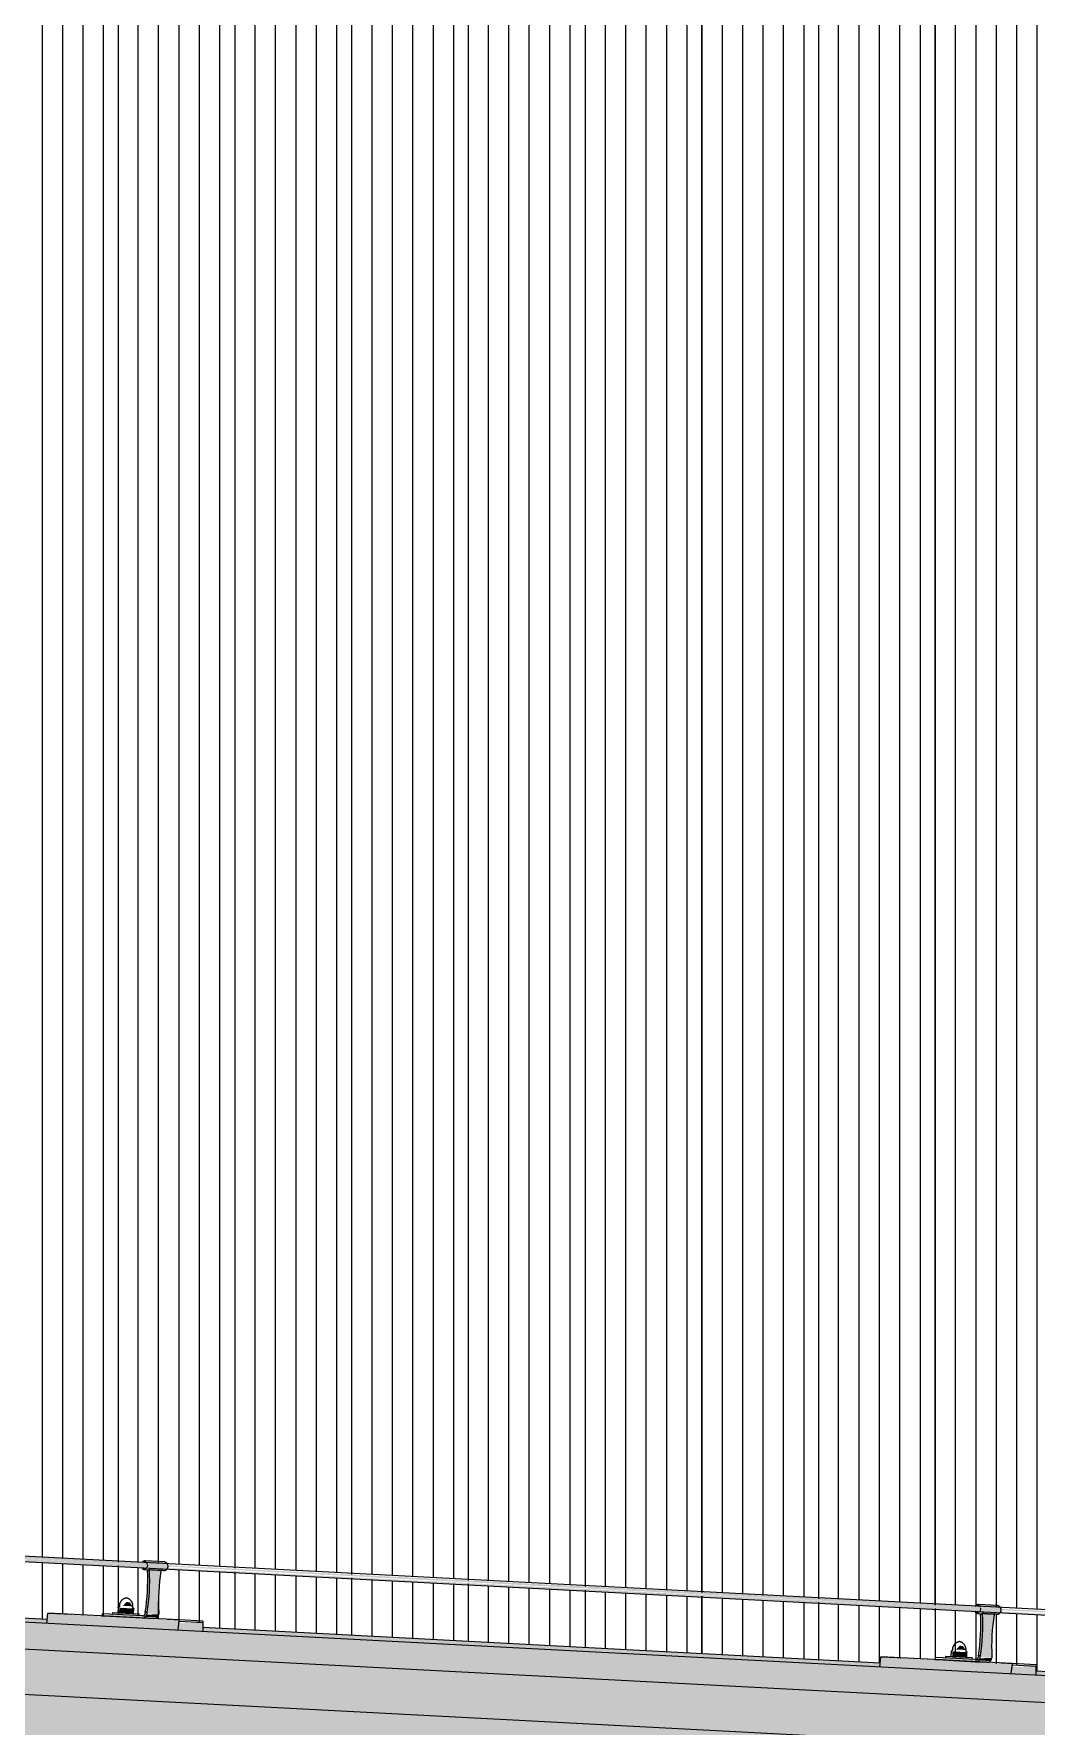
# Model space of a CAD drawing. Header units: metres. Extents: x -4613 to -4328, y -1 to 30.
# Drawn here: x -4527.267 to -4525.776, y 10.802 to 13.32 of the extents above; entities that cross this region are included whole.
import ezdxf

# ---------------------------------------------------------------- set-up
doc = ezdxf.new("R2010")
doc.units = ezdxf.units.M
for name, color, linetype, lineweight in [('A-ROOF', 132, 'Continuous', 5), ('A-ROOF-OTLN', 132, 'Continuous', 5), ('A-WALL', 113, 'Continuous', 5), ('A-WALL-PATT', 111, 'Continuous', 5), ('Q-SPCQ', 91, 'Continuous', 5)]:
    doc.layers.add(name, color=color, linetype=linetype, lineweight=lineweight)

# ---------------------------------------------------------------- blocks, each defined once
blk = doc.blocks.new('Static Line_Sayfa_Metal Deck_Pan Mount - Up to 15 _ pitch - Max 2 Users-1848369-SOUTH WEST')
at = {"layer": 'Q-SPCQ'}
h = blk.add_hatch(color=256, dxfattribs=at)
h.paths.add_polyline_path([(-4517.1819, 10.5178), (-4517.1805, 10.5207), (-4517.1806, 10.5218), (-4518.3927, 10.5832), (-4518.3927, 10.5813), (-4517.1862, 10.518)])
h.paths.add_polyline_path([(-4518.4213, 10.5828), (-4518.4199, 10.5857), (-4518.42, 10.5867), (-4519.6321, 10.6481), (-4519.6321, 10.6462), (-4518.4256, 10.583)])
h.paths.add_polyline_path([(-4519.6607, 10.6477), (-4519.6592, 10.6506), (-4519.6594, 10.6517), (-4520.8715, 10.713), (-4520.8715, 10.7112), (-4519.665, 10.648)])
h.paths.add_polyline_path([(-4520.9, 10.7127), (-4520.8986, 10.7156), (-4520.8987, 10.7166), (-4522.1108, 10.7778), (-4522.1109, 10.7761), (-4520.9044, 10.7129)])
h.paths.add_polyline_path([(-4522.1394, 10.7776), (-4522.138, 10.7805), (-4522.1401, 10.7817), (-4523.3502, 10.8431), (-4523.3503, 10.8411), (-4522.1401, 10.7777)])
h.paths.add_polyline_path([(-4523.3788, 10.8426), (-4523.3774, 10.8455), (-4523.3775, 10.8465), (-4524.5896, 10.908), (-4524.5897, 10.906), (-4523.3832, 10.8428)])
h.paths.add_polyline_path([(-4524.6182, 10.9075), (-4524.6168, 10.9109), (-4524.6169, 10.9115), (-4525.829, 10.973), (-4525.829, 10.971), (-4524.6226, 10.9078)])
h.paths.add_polyline_path([(-4525.8576, 10.9725), (-4525.8562, 10.9758), (-4525.8563, 10.9764), (-4527.0684, 11.0379), (-4527.0684, 11.0359), (-4525.8619, 10.9727)])
h.paths.add_polyline_path([(-4527.097, 11.0374), (-4527.0955, 11.0406), (-4527.0957, 11.0414), (-4528.3078, 11.1029), (-4528.3078, 11.1009), (-4527.1013, 11.0377)])
h.paths.add_polyline_path([(-4528.3364, 11.1024), (-4528.3349, 11.1055), (-4528.3351, 11.1063), (-4529.5471, 11.1679), (-4529.5472, 11.1659), (-4528.3407, 11.1026)])
h.paths.add_polyline_path([(-4529.5758, 11.1673), (-4529.5743, 11.1703), (-4529.5744, 11.1713), (-4530.7865, 11.2328), (-4530.7866, 11.2308), (-4529.5801, 11.1676)])
h = blk.add_hatch(color=256, dxfattribs=at)
h.paths.add_polyline_path([(-4517.1804, 10.5217), (-4517.1815, 10.5258), (-4518.3925, 10.5873), (-4518.3924, 10.5853), (-4517.1806, 10.5218)])
h.paths.add_polyline_path([(-4518.4198, 10.5867), (-4518.4209, 10.5908), (-4519.6318, 10.6522), (-4519.6318, 10.6502), (-4518.42, 10.5867)])
h.paths.add_polyline_path([(-4519.6592, 10.6517), (-4519.6602, 10.6557), (-4520.8712, 10.7172), (-4520.8712, 10.7152), (-4519.6594, 10.6517)])
h.paths.add_polyline_path([(-4520.8986, 10.7166), (-4520.8996, 10.7207), (-4522.1106, 10.7821), (-4522.1106, 10.7801), (-4520.8987, 10.7166)])
h.paths.add_polyline_path([(-4522.138, 10.7816), (-4522.1401, 10.7857), (-4523.35, 10.8471), (-4523.3499, 10.8451), (-4522.1381, 10.7816)])
h.paths.add_polyline_path([(-4523.3773, 10.8465), (-4523.3784, 10.8506), (-4524.5894, 10.912), (-4524.5893, 10.91), (-4523.3775, 10.8465)])
h.paths.add_polyline_path([(-4524.6167, 10.9115), (-4524.6178, 10.9155), (-4525.8288, 10.977), (-4525.8287, 10.975), (-4524.6169, 10.9115)])
h.paths.add_polyline_path([(-4525.8561, 10.9764), (-4525.8572, 10.9805), (-4527.0682, 11.0417), (-4527.0681, 11.0399), (-4525.8563, 10.9764)])
h.paths.add_polyline_path([(-4527.0955, 11.0414), (-4527.0966, 11.0454), (-4528.3076, 11.1067), (-4528.3075, 11.1049), (-4527.0957, 11.0414)])
h.paths.add_polyline_path([(-4528.3349, 11.1063), (-4528.3359, 11.1104), (-4529.5469, 11.1718), (-4529.5469, 11.1698), (-4528.3351, 11.1063)])
h.paths.add_polyline_path([(-4529.5743, 11.1713), (-4529.5753, 11.1753), (-4530.7863, 11.2368), (-4530.7863, 11.2348), (-4529.5744, 11.1713)])
h = blk.add_hatch(color=256, dxfattribs=at)
h.paths.add_polyline_path([(-4527.0991, 11.0363), (-4527.1013, 11.0377), (-4527.1013, 11.0365)])
h.paths.add_polyline_path([(-4527.0966, 11.0454), (-4527.1021, 11.0469), (-4527.1007, 11.0456)])
for points in [[(-4527.0741, 11.0337), (-4527.0684, 11.0367), (-4527.0681, 11.0432), (-4527.0734, 11.0467), (-4527.1007, 11.0481), (-4527.0953, 11.0446), (-4527.0957, 11.0381), (-4527.0981, 11.035), (-4527.0764, 11.0339)], [(-4527.0981, 10.9719), (-4527.0948, 11.0075), (-4527.0952, 11.0338), (-4527.0978, 11.033), (-4527.0982, 10.9983), (-4527.0991, 10.972)], [(-4527.0811, 10.969), (-4527.0797, 11.0179), (-4527.0777, 11.0341), (-4527.0948, 11.0341), (-4527.0962, 10.9869), (-4527.098, 10.9699), (-4527.0882, 10.9694)], [(-4527.0777, 11.0341), (-4527.0797, 11.0352), (-4527.0797, 11.0342)], [(-4527.1187, 10.97), (-4527.1183, 10.9774), (-4527.1397, 10.9785), (-4527.1401, 10.9711), (-4527.121, 10.9701)], [(-4527.1202, 10.9807), (-4527.1238, 10.9863), (-4527.1288, 10.9872), (-4527.1314, 10.9845), (-4527.1326, 10.9832), (-4527.1339, 10.9814), (-4527.1267, 10.981)], [(-4525.8347, 10.9688), (-4525.829, 10.9717), (-4525.8287, 10.9782), (-4525.834, 10.9818), (-4525.8613, 10.9832), (-4525.8559, 10.9797), (-4525.8563, 10.9732), (-4525.8587, 10.97), (-4525.837, 10.9689)], [(-4527.0526, 10.9455), (-4527.051, 10.9597), (-4527.2461, 10.9699), (-4527.2476, 10.9557), (-4527.0691, 10.9464)], [(-4527.1054, 10.9633), (-4527.1057, 10.9663), (-4527.1536, 10.9688), (-4527.1537, 10.9658), (-4527.1063, 10.9633)], [(-4527.0833, 10.9642), (-4527.0811, 10.969), (-4527.0986, 10.9681), (-4527.1005, 10.9651), (-4527.0882, 10.9644)], [(-4527.051, 10.9597), (-4527.0509, 10.9603), (-4527.0733, 10.9608)], [(-4527.0154, 10.9435), (-4527.0154, 10.9558), (-4527.0514, 10.956), (-4527.051, 10.9454), (-4527.0154, 10.9435)], [(-4527.0156, 10.9566), (-4527.0152, 10.9586), (-4527.0505, 10.9584)], [(-4527.0154, 10.9558), (-4527.0174, 10.9566), (-4527.0154, 10.9558)], [(-4525.8588, 10.907), (-4525.8554, 10.9425), (-4525.8558, 10.9689), (-4525.8584, 10.9681), (-4525.8589, 10.9334), (-4525.8597, 10.907)], [(-4525.8417, 10.9041), (-4525.8403, 10.953), (-4525.8383, 10.9691), (-4525.8554, 10.9691), (-4525.8568, 10.922), (-4525.8586, 10.9049)], [(-4525.8383, 10.9691), (-4525.8403, 10.9703), (-4525.8403, 10.9693)], [(-4525.8132, 10.8805), (-4525.8116, 10.8947), (-4526.0067, 10.9049), (-4526.0082, 10.8908), (-4525.8297, 10.8814)], [(-4525.8661, 10.8983), (-4525.8663, 10.9013), (-4525.9142, 10.9039), (-4525.9143, 10.9009), (-4525.8669, 10.8984)], [(-4525.8793, 10.905), (-4525.8789, 10.9124), (-4525.9003, 10.9136), (-4525.9007, 10.9062), (-4525.8816, 10.9052)], [(-4525.8808, 10.9157), (-4525.8844, 10.9214), (-4525.8894, 10.9222), (-4525.892, 10.9196), (-4525.8932, 10.9182), (-4525.8945, 10.9164), (-4525.8873, 10.9161)], [(-4525.8439, 10.8992), (-4525.8417, 10.9041), (-4525.8592, 10.9032), (-4525.8611, 10.9001)], [(-4525.8116, 10.8947), (-4525.8115, 10.8954), (-4525.8339, 10.8959)], [(-4525.776, 10.8786), (-4525.7761, 10.8909), (-4525.812, 10.8911), (-4525.8116, 10.8805), (-4525.7761, 10.8786)], [(-4525.7762, 10.8916), (-4525.7758, 10.8936), (-4525.8112, 10.8935)], [(-4525.776, 10.8909), (-4525.778, 10.8916), (-4525.7761, 10.8909)]]:
    blk.add_hatch(color=256, dxfattribs=at).paths.add_polyline_path(points)
h = blk.add_hatch(color=256, dxfattribs=at)
h.paths.add_polyline_path([(-4525.8597, 10.9714), (-4525.8619, 10.9727), (-4525.8619, 10.9715)])
h.paths.add_polyline_path([(-4525.8572, 10.9805), (-4525.8627, 10.982), (-4525.8613, 10.9807)])
for p, q in [((-4530.806, 11.2318), (-4517.1723, 10.5173)), ((-4517.1719, 10.5253), (-4530.8055, 11.2398)), ((-4527.1013, 11.0352), (-4527.0741, 11.0337)), ((-4527.0734, 11.0467), (-4527.1007, 11.0481)), ((-4527.0978, 11.0352), (-4527.0978, 11.034)), ((-4527.0978, 11.034), (-4527.0949, 11.0338)), ((-4527.0949, 11.0338), (-4527.0948, 11.035)), ((-4527.0948, 11.035), (-4527.0936, 11.037)), ((-4527.0777, 11.0341), (-4527.0948, 11.035)), ((-4527.0764, 11.0361), (-4527.0777, 11.0341)), ((-4527.0777, 11.0341), (-4527.0777, 11.0329)), ((-4527.1415, 10.9786), (-4527.1419, 10.9712)), ((-4527.1398, 10.9799), (-4527.1411, 10.9793)), ((-4527.1393, 10.9817), (-4527.1394, 10.9806)), ((-4527.12, 10.9796), (-4527.1199, 10.9806)), ((-4527.1184, 10.9781), (-4527.1196, 10.9789)), ((-4527.1184, 10.97), (-4527.1181, 10.9774)), ((-4525.834, 10.9818), (-4525.8613, 10.9832)), ((-4527.2476, 10.9557), (-4527.2461, 10.9699)), ((-4527.0508, 10.9604), (-4527.2458, 10.9706)), ((-4527.2458, 10.9706), (-4527.2102, 10.9688)), ((-4527.1653, 10.9694), (-4527.1655, 10.9664)), ((-4527.1655, 10.9664), (-4527.1537, 10.9658)), ((-4527.1536, 10.9688), (-4527.1653, 10.9694)), ((-4527.1544, 10.9658), (-4527.1651, 10.9664)), ((-4527.1542, 10.9688), (-4527.165, 10.9694)), ((-4527.1537, 10.9658), (-4527.1054, 10.9633)), ((-4527.1053, 10.9663), (-4527.1536, 10.9688)), ((-4527.15, 10.9716), (-4527.1502, 10.9686)), ((-4527.15, 10.9716), (-4527.1108, 10.9696)), ((-4527.1496, 10.9716), (-4527.1409, 10.9711)), ((-4527.1419, 10.9712), (-4527.1187, 10.97)), ((-4527.1179, 10.9699), (-4527.1103, 10.9695)), ((-4527.1105, 10.9666), (-4527.1103, 10.9695)), ((-4527.1054, 10.9633), (-4527.0883, 10.9624)), ((-4527.0883, 10.9624), (-4527.1054, 10.9633)), ((-4527.1053, 10.9663), (-4527.0997, 10.966)), ((-4527.1011, 10.9721), (-4527.1012, 10.9701)), ((-4527.0981, 10.9719), (-4527.1011, 10.9721)), ((-4527.0982, 10.9699), (-4527.0981, 10.9719)), ((-4527.081, 10.971), (-4527.0811, 10.969)), ((-4527.051, 10.9597), (-4527.0526, 10.9455)), ((-4527.0521, 10.9455), (-4527.0508, 10.9577)), ((-4527.0152, 10.9586), (-4527.0508, 10.9604)), ((-4527.0505, 10.9584), (-4527.0156, 10.9566)), ((-4527.0154, 10.9558), (-4527.0154, 10.9435)), ((-4527.015, 10.9435), (-4527.015, 10.9578)), ((-4525.8619, 10.9702), (-4525.8347, 10.9688)), ((-4525.8584, 10.9702), (-4525.8584, 10.969)), ((-4525.8584, 10.969), (-4525.8555, 10.9689)), ((-4525.8555, 10.9689), (-4525.8554, 10.97)), ((-4525.8554, 10.97), (-4525.8542, 10.972)), ((-4525.8383, 10.9691), (-4525.8554, 10.97)), ((-4525.837, 10.9711), (-4525.8383, 10.9691)), ((-4525.8383, 10.9691), (-4525.8383, 10.968)), ((-4526.0082, 10.8908), (-4526.0067, 10.9049)), ((-4525.8114, 10.8955), (-4526.0064, 10.9057)), ((-4526.0064, 10.9057), (-4525.9708, 10.9038)), ((-4525.9259, 10.9045), (-4525.9261, 10.9015)), ((-4525.9261, 10.9015), (-4525.9143, 10.9009)), ((-4525.9142, 10.9039), (-4525.9259, 10.9045)), ((-4525.915, 10.9009), (-4525.9257, 10.9015)), ((-4525.9148, 10.9039), (-4525.9256, 10.9045)), ((-4525.9143, 10.9009), (-4525.8661, 10.8983)), ((-4525.8659, 10.9013), (-4525.9142, 10.9039)), ((-4525.9106, 10.9067), (-4525.9108, 10.9037)), ((-4525.9106, 10.9067), (-4525.8714, 10.9046)), ((-4525.9102, 10.9067), (-4525.9015, 10.9062)), ((-4525.9021, 10.9137), (-4525.9025, 10.9063)), ((-4525.9025, 10.9063), (-4525.8793, 10.905)), ((-4525.9004, 10.915), (-4525.9017, 10.9144)), ((-4525.8999, 10.9167), (-4525.9, 10.9157)), ((-4525.8806, 10.9147), (-4525.8806, 10.9157)), ((-4525.879, 10.9132), (-4525.8802, 10.9139)), ((-4525.8791, 10.905), (-4525.8787, 10.9124)), ((-4525.8785, 10.905), (-4525.8709, 10.9046)), ((-4525.8711, 10.9016), (-4525.8709, 10.9046)), ((-4525.8659, 10.9013), (-4525.8604, 10.901)), ((-4525.8617, 10.9071), (-4525.8618, 10.9051)), ((-4525.8588, 10.907), (-4525.8617, 10.9071)), ((-4525.8589, 10.905), (-4525.8588, 10.907)), ((-4525.8416, 10.9061), (-4525.8417, 10.9041)), ((-4525.8661, 10.8983), (-4525.8489, 10.8974)), ((-4525.8489, 10.8974), (-4525.8661, 10.8983)), ((-4525.8116, 10.8947), (-4525.8132, 10.8805)), ((-4525.8127, 10.8805), (-4525.8114, 10.8927)), ((-4525.7758, 10.8936), (-4525.8114, 10.8955)), ((-4525.8112, 10.8935), (-4525.7762, 10.8916)), ((-4525.776, 10.8909), (-4525.776, 10.8786))]:
    blk.add_line(p, q, dxfattribs=at)
at = {"layer": 'Q-SPCQ', "flags": 128}
for points in [[(-4527.1059, 11.0374), (-4527.1058, 11.0372), (-4527.1056, 11.037), (-4527.1054, 11.0368), (-4527.1052, 11.0367), (-4527.105, 11.0365), (-4527.1048, 11.0363), (-4527.1045, 11.0362), (-4527.1043, 11.036), (-4527.1041, 11.0359), (-4527.1038, 11.0358), (-4527.1036, 11.0357), (-4527.1033, 11.0356), (-4527.1031, 11.0355), (-4527.1028, 11.0354), (-4527.1026, 11.0353), (-4527.1023, 11.0353), (-4527.102, 11.0352), (-4527.1018, 11.0352), (-4527.1015, 11.0352), (-4527.1013, 11.0352)], [(-4527.1007, 11.0481), (-4527.1009, 11.0482), (-4527.1012, 11.0482), (-4527.1015, 11.0481), (-4527.1017, 11.0481), (-4527.102, 11.0481), (-4527.1023, 11.048), (-4527.1025, 11.048), (-4527.1028, 11.0479), (-4527.1031, 11.0478), (-4527.1033, 11.0477), (-4527.1036, 11.0476), (-4527.1038, 11.0475), (-4527.1041, 11.0474), (-4527.1043, 11.0473), (-4527.1045, 11.0472), (-4527.1047, 11.047), (-4527.105, 11.0469), (-4527.1052, 11.0467), (-4527.1054, 11.0465), (-4527.1056, 11.0463)], [(-4527.0741, 11.0337), (-4527.0738, 11.0337), (-4527.0735, 11.0337), (-4527.0733, 11.0337), (-4527.073, 11.0338), (-4527.0727, 11.0338), (-4527.0725, 11.0339), (-4527.0722, 11.0339), (-4527.0719, 11.034), (-4527.0717, 11.0341), (-4527.0714, 11.0341), (-4527.0712, 11.0342), (-4527.0709, 11.0344), (-4527.0707, 11.0345), (-4527.0705, 11.0346), (-4527.0702, 11.0347), (-4527.07, 11.0349), (-4527.0698, 11.035), (-4527.0696, 11.0352), (-4527.0694, 11.0354), (-4527.0692, 11.0355), (-4527.069, 11.0357), (-4527.0688, 11.0359), (-4527.0687, 11.0361), (-4527.0685, 11.0363), (-4527.0683, 11.0365), (-4527.0682, 11.0367), (-4527.0681, 11.037), (-4527.0679, 11.0372), (-4527.0678, 11.0374), (-4527.0677, 11.0376), (-4527.0676, 11.0379), (-4527.0675, 11.0381), (-4527.0675, 11.0383), (-4527.0674, 11.0386), (-4527.0673, 11.0388), (-4527.0673, 11.0391), (-4527.0672, 11.0393), (-4527.0672, 11.0396), (-4527.0672, 11.0398), (-4527.0672, 11.0401), (-4527.0672, 11.0403), (-4527.0672, 11.0406), (-4527.0672, 11.0408), (-4527.0672, 11.0411), (-4527.0673, 11.0413), (-4527.0673, 11.0416), (-4527.0674, 11.0418), (-4527.0674, 11.0421), (-4527.0675, 11.0423), (-4527.0676, 11.0425), (-4527.0677, 11.0428), (-4527.0678, 11.043), (-4527.0679, 11.0432), (-4527.068, 11.0435), (-4527.0682, 11.0437), (-4527.0683, 11.0439), (-4527.0685, 11.0441), (-4527.0686, 11.0443), (-4527.0688, 11.0445), (-4527.069, 11.0447), (-4527.0692, 11.0449), (-4527.0694, 11.0451), (-4527.0696, 11.0452), (-4527.0698, 11.0454), (-4527.07, 11.0456), (-4527.0702, 11.0457), (-4527.0704, 11.0458), (-4527.0707, 11.046), (-4527.0709, 11.0461), (-4527.0712, 11.0462), (-4527.0714, 11.0463), (-4527.0717, 11.0464), (-4527.0719, 11.0465), (-4527.0722, 11.0465), (-4527.0725, 11.0466), (-4527.0727, 11.0467), (-4527.073, 11.0467), (-4527.0733, 11.0467), (-4527.0734, 11.0467)], [(-4527.1415, 10.9786), (-4527.1415, 10.9786), (-4527.1415, 10.9787), (-4527.1415, 10.9787), (-4527.1415, 10.9787), (-4527.1415, 10.9788), (-4527.1415, 10.9788), (-4527.1415, 10.9788), (-4527.1415, 10.9789), (-4527.1415, 10.9789), (-4527.1414, 10.9789), (-4527.1414, 10.979), (-4527.1414, 10.979), (-4527.1414, 10.979), (-4527.1414, 10.979), (-4527.1414, 10.9791), (-4527.1413, 10.9791), (-4527.1413, 10.9791), (-4527.1413, 10.9791), (-4527.1413, 10.9792), (-4527.1412, 10.9792), (-4527.1412, 10.9792), (-4527.1412, 10.9792), (-4527.1412, 10.9793), (-4527.1411, 10.9793), (-4527.1411, 10.9793), (-4527.1411, 10.9793)], [(-4527.1398, 10.9799), (-4527.1398, 10.98), (-4527.1398, 10.98), (-4527.1397, 10.98), (-4527.1397, 10.98), (-4527.1397, 10.98), (-4527.1397, 10.9801), (-4527.1396, 10.9801), (-4527.1396, 10.9801), (-4527.1396, 10.9801), (-4527.1396, 10.9802), (-4527.1395, 10.9802), (-4527.1395, 10.9802), (-4527.1395, 10.9802), (-4527.1395, 10.9803), (-4527.1395, 10.9803), (-4527.1395, 10.9803), (-4527.1394, 10.9803), (-4527.1394, 10.9804), (-4527.1394, 10.9804), (-4527.1394, 10.9804), (-4527.1394, 10.9805), (-4527.1394, 10.9805), (-4527.1394, 10.9805), (-4527.1394, 10.9806), (-4527.1394, 10.9806), (-4527.1394, 10.9806)], [(-4527.1393, 10.9817), (-4527.1393, 10.9822), (-4527.1392, 10.9827), (-4527.1391, 10.9832), (-4527.139, 10.9837), (-4527.1389, 10.9842), (-4527.1388, 10.9847), (-4527.1386, 10.9852), (-4527.1385, 10.9857), (-4527.1383, 10.9861), (-4527.138, 10.9866), (-4527.1378, 10.987), (-4527.1376, 10.9875), (-4527.1373, 10.9879), (-4527.137, 10.9884), (-4527.1367, 10.9888), (-4527.1364, 10.9892), (-4527.136, 10.9896), (-4527.1357, 10.9899), (-4527.1353, 10.9903), (-4527.135, 10.9906), (-4527.1346, 10.991), (-4527.1342, 10.9913), (-4527.1337, 10.9916), (-4527.1333, 10.9918), (-4527.1329, 10.9921), (-4527.1324, 10.9924), (-4527.132, 10.9926), (-4527.1315, 10.9928), (-4527.131, 10.993), (-4527.1305, 10.9931), (-4527.1301, 10.9933), (-4527.1296, 10.9934), (-4527.1291, 10.9935), (-4527.129, 10.9936)], [(-4527.129, 10.9936), (-4527.1285, 10.9934), (-4527.128, 10.9932), (-4527.1275, 10.993), (-4527.1271, 10.9928), (-4527.1266, 10.9926), (-4527.1262, 10.9923), (-4527.1257, 10.992), (-4527.1253, 10.9918), (-4527.1249, 10.9915), (-4527.1245, 10.9911), (-4527.1241, 10.9908), (-4527.1237, 10.9904), (-4527.1234, 10.9901), (-4527.123, 10.9897), (-4527.1227, 10.9893), (-4527.1224, 10.9889), (-4527.1221, 10.9885), (-4527.1218, 10.9881), (-4527.1216, 10.9876), (-4527.1213, 10.9872), (-4527.1211, 10.9867), (-4527.1209, 10.9862), (-4527.1207, 10.9858), (-4527.1205, 10.9853), (-4527.1204, 10.9848), (-4527.1203, 10.9843), (-4527.1202, 10.9838), (-4527.1201, 10.9833), (-4527.12, 10.9828), (-4527.12, 10.9823), (-4527.1199, 10.9818), (-4527.1199, 10.9812), (-4527.1199, 10.9807), (-4527.1199, 10.9806)], [(-4527.12, 10.9796), (-4527.12, 10.9796), (-4527.12, 10.9796), (-4527.12, 10.9795), (-4527.12, 10.9795), (-4527.12, 10.9795), (-4527.12, 10.9794), (-4527.12, 10.9794), (-4527.12, 10.9794), (-4527.12, 10.9793), (-4527.1199, 10.9793), (-4527.1199, 10.9793), (-4527.1199, 10.9792), (-4527.1199, 10.9792), (-4527.1199, 10.9792), (-4527.1199, 10.9792), (-4527.1199, 10.9791), (-4527.1198, 10.9791), (-4527.1198, 10.9791), (-4527.1198, 10.979), (-4527.1198, 10.979), (-4527.1197, 10.979), (-4527.1197, 10.979), (-4527.1197, 10.979), (-4527.1197, 10.9789), (-4527.1196, 10.9789), (-4527.1196, 10.9789)], [(-4527.1184, 10.9781), (-4527.1184, 10.9781), (-4527.1184, 10.9781), (-4527.1184, 10.9781), (-4527.1183, 10.978), (-4527.1183, 10.978), (-4527.1183, 10.978), (-4527.1183, 10.978), (-4527.1182, 10.9779), (-4527.1182, 10.9779), (-4527.1182, 10.9779), (-4527.1182, 10.9779), (-4527.1182, 10.9778), (-4527.1181, 10.9778), (-4527.1181, 10.9778), (-4527.1181, 10.9777), (-4527.1181, 10.9777), (-4527.1181, 10.9777), (-4527.1181, 10.9776), (-4527.1181, 10.9776), (-4527.1181, 10.9776), (-4527.1181, 10.9776), (-4527.1181, 10.9775), (-4527.1181, 10.9775), (-4527.1181, 10.9775), (-4527.1181, 10.9774), (-4527.1181, 10.9774)], [(-4525.8613, 10.9832), (-4525.8615, 10.9832), (-4525.8618, 10.9832), (-4525.8621, 10.9832), (-4525.8624, 10.9832), (-4525.8626, 10.9831), (-4525.8629, 10.9831), (-4525.8632, 10.983), (-4525.8634, 10.983), (-4525.8637, 10.9829), (-4525.8639, 10.9828), (-4525.8642, 10.9827), (-4525.8644, 10.9826), (-4525.8647, 10.9825), (-4525.8649, 10.9823), (-4525.8651, 10.9822), (-4525.8654, 10.9821), (-4525.8656, 10.9819), (-4525.8658, 10.9817), (-4525.866, 10.9816), (-4525.8662, 10.9814)], [(-4525.8347, 10.9688), (-4525.8344, 10.9688), (-4525.8342, 10.9688), (-4525.8339, 10.9688), (-4525.8336, 10.9688), (-4525.8334, 10.9689), (-4525.8331, 10.9689), (-4525.8328, 10.969), (-4525.8326, 10.969), (-4525.8323, 10.9691), (-4525.832, 10.9692), (-4525.8318, 10.9693), (-4525.8315, 10.9694), (-4525.8313, 10.9695), (-4525.8311, 10.9696), (-4525.8308, 10.9698), (-4525.8306, 10.9699), (-4525.8304, 10.9701), (-4525.8302, 10.9702), (-4525.83, 10.9704), (-4525.8298, 10.9706), (-4525.8296, 10.9708), (-4525.8294, 10.971), (-4525.8293, 10.9712), (-4525.8291, 10.9714), (-4525.829, 10.9716), (-4525.8288, 10.9718), (-4525.8287, 10.972), (-4525.8286, 10.9722), (-4525.8284, 10.9724), (-4525.8283, 10.9727), (-4525.8282, 10.9729), (-4525.8281, 10.9731), (-4525.8281, 10.9734), (-4525.828, 10.9736), (-4525.8279, 10.9739), (-4525.8279, 10.9741), (-4525.8279, 10.9744), (-4525.8278, 10.9746), (-4525.8278, 10.9749), (-4525.8278, 10.9751), (-4525.8278, 10.9754), (-4525.8278, 10.9756), (-4525.8278, 10.9759), (-4525.8278, 10.9761), (-4525.8279, 10.9764), (-4525.8279, 10.9766), (-4525.828, 10.9769), (-4525.8281, 10.9771), (-4525.8281, 10.9773), (-4525.8282, 10.9776), (-4525.8283, 10.9778), (-4525.8284, 10.9781), (-4525.8285, 10.9783), (-4525.8287, 10.9785), (-4525.8288, 10.9787), (-4525.8289, 10.9789), (-4525.8291, 10.9792), (-4525.8292, 10.9794), (-4525.8294, 10.9796), (-4525.8296, 10.9797), (-4525.8298, 10.9799), (-4525.83, 10.9801), (-4525.8302, 10.9803), (-4525.8304, 10.9804), (-4525.8306, 10.9806), (-4525.8308, 10.9808), (-4525.8311, 10.9809), (-4525.8313, 10.981), (-4525.8315, 10.9811), (-4525.8318, 10.9812), (-4525.832, 10.9813), (-4525.8323, 10.9814), (-4525.8325, 10.9815), (-4525.8328, 10.9816), (-4525.8331, 10.9816), (-4525.8333, 10.9817), (-4525.8336, 10.9817), (-4525.8339, 10.9818), (-4525.834, 10.9818)], [(-4525.8666, 10.9724), (-4525.8664, 10.9722), (-4525.8662, 10.9721), (-4525.866, 10.9719), (-4525.8658, 10.9717), (-4525.8656, 10.9715), (-4525.8654, 10.9714), (-4525.8652, 10.9712), (-4525.8649, 10.9711), (-4525.8647, 10.971), (-4525.8644, 10.9708), (-4525.8642, 10.9707), (-4525.8639, 10.9706), (-4525.8637, 10.9705), (-4525.8634, 10.9705), (-4525.8632, 10.9704), (-4525.8629, 10.9703), (-4525.8626, 10.9703), (-4525.8624, 10.9702), (-4525.8621, 10.9702), (-4525.8619, 10.9702)], [(-4525.8999, 10.9167), (-4525.8999, 10.9172), (-4525.8998, 10.9177), (-4525.8998, 10.9182), (-4525.8997, 10.9187), (-4525.8995, 10.9192), (-4525.8994, 10.9197), (-4525.8992, 10.9202), (-4525.8991, 10.9207), (-4525.8989, 10.9212), (-4525.8987, 10.9216), (-4525.8984, 10.9221), (-4525.8982, 10.9225), (-4525.8979, 10.923), (-4525.8976, 10.9234), (-4525.8973, 10.9238), (-4525.897, 10.9242), (-4525.8967, 10.9246), (-4525.8963, 10.925), (-4525.8959, 10.9253), (-4525.8956, 10.9257), (-4525.8952, 10.926), (-4525.8948, 10.9263), (-4525.8944, 10.9266), (-4525.8939, 10.9269), (-4525.8935, 10.9272), (-4525.893, 10.9274), (-4525.8926, 10.9276), (-4525.8921, 10.9278), (-4525.8916, 10.928), (-4525.8912, 10.9282), (-4525.8907, 10.9283), (-4525.8902, 10.9285), (-4525.8897, 10.9286), (-4525.8896, 10.9286)], [(-4525.8896, 10.9286), (-4525.8891, 10.9284), (-4525.8886, 10.9283), (-4525.8882, 10.9281), (-4525.8877, 10.9279), (-4525.8872, 10.9276), (-4525.8868, 10.9274), (-4525.8864, 10.9271), (-4525.8859, 10.9268), (-4525.8855, 10.9265), (-4525.8851, 10.9262), (-4525.8847, 10.9258), (-4525.8844, 10.9255), (-4525.884, 10.9251), (-4525.8837, 10.9247), (-4525.8833, 10.9244), (-4525.883, 10.9239), (-4525.8827, 10.9235), (-4525.8824, 10.9231), (-4525.8822, 10.9227), (-4525.8819, 10.9222), (-4525.8817, 10.9217), (-4525.8815, 10.9213), (-4525.8813, 10.9208), (-4525.8812, 10.9203), (-4525.881, 10.9198), (-4525.8809, 10.9193), (-4525.8808, 10.9188), (-4525.8807, 10.9183), (-4525.8806, 10.9178), (-4525.8806, 10.9173), (-4525.8805, 10.9168), (-4525.8805, 10.9163), (-4525.8805, 10.9158), (-4525.8806, 10.9157)], [(-4525.9021, 10.9137), (-4525.9021, 10.9137), (-4525.9021, 10.9137), (-4525.9021, 10.9138), (-4525.9021, 10.9138), (-4525.9021, 10.9138), (-4525.9021, 10.9139), (-4525.9021, 10.9139), (-4525.9021, 10.9139), (-4525.9021, 10.9139), (-4525.9021, 10.914), (-4525.902, 10.914), (-4525.902, 10.914), (-4525.902, 10.9141), (-4525.902, 10.9141), (-4525.902, 10.9141), (-4525.9019, 10.9141), (-4525.9019, 10.9142), (-4525.9019, 10.9142), (-4525.9019, 10.9142), (-4525.9019, 10.9142), (-4525.9018, 10.9143), (-4525.9018, 10.9143), (-4525.9018, 10.9143), (-4525.9018, 10.9143), (-4525.9017, 10.9143), (-4525.9017, 10.9143)], [(-4525.9004, 10.915), (-4525.9004, 10.915), (-4525.9004, 10.915), (-4525.9003, 10.915), (-4525.9003, 10.9151), (-4525.9003, 10.9151), (-4525.9003, 10.9151), (-4525.9002, 10.9151), (-4525.9002, 10.9151), (-4525.9002, 10.9152), (-4525.9002, 10.9152), (-4525.9002, 10.9152), (-4525.9001, 10.9152), (-4525.9001, 10.9153), (-4525.9001, 10.9153), (-4525.9001, 10.9153), (-4525.9001, 10.9154), (-4525.9001, 10.9154), (-4525.9, 10.9154), (-4525.9, 10.9155), (-4525.9, 10.9155), (-4525.9, 10.9155), (-4525.9, 10.9155), (-4525.9, 10.9156), (-4525.9, 10.9156), (-4525.9, 10.9156), (-4525.9, 10.9157)], [(-4525.8806, 10.9147), (-4525.8806, 10.9146), (-4525.8806, 10.9146), (-4525.8806, 10.9146), (-4525.8806, 10.9145), (-4525.8806, 10.9145), (-4525.8806, 10.9145), (-4525.8806, 10.9144), (-4525.8806, 10.9144), (-4525.8806, 10.9144), (-4525.8806, 10.9143), (-4525.8805, 10.9143), (-4525.8805, 10.9143), (-4525.8805, 10.9143), (-4525.8805, 10.9142), (-4525.8805, 10.9142), (-4525.8805, 10.9142), (-4525.8804, 10.9141), (-4525.8804, 10.9141), (-4525.8804, 10.9141), (-4525.8804, 10.9141), (-4525.8804, 10.914), (-4525.8803, 10.914), (-4525.8803, 10.914), (-4525.8803, 10.914), (-4525.8803, 10.914), (-4525.8802, 10.9139)], [(-4525.879, 10.9132), (-4525.879, 10.9131), (-4525.879, 10.9131), (-4525.879, 10.9131), (-4525.8789, 10.9131), (-4525.8789, 10.9131), (-4525.8789, 10.913), (-4525.8789, 10.913), (-4525.8789, 10.913), (-4525.8788, 10.913), (-4525.8788, 10.9129), (-4525.8788, 10.9129), (-4525.8788, 10.9129), (-4525.8788, 10.9128), (-4525.8787, 10.9128), (-4525.8787, 10.9128), (-4525.8787, 10.9128), (-4525.8787, 10.9127), (-4525.8787, 10.9127), (-4525.8787, 10.9127), (-4525.8787, 10.9126), (-4525.8787, 10.9126), (-4525.8787, 10.9126), (-4525.8787, 10.9125), (-4525.8787, 10.9125), (-4525.8787, 10.9125), (-4525.8787, 10.9124)]]:
    blk.add_lwpolyline(points, dxfattribs=at)
at = {"layer": 'Q-SPCQ'}
for centre, major_axis, ratio, start_param, end_param in [((-4527.1024, 11.0417), (0.00027, 0.00521), 0.976597, 2.554157, 3.141593), ((-4527.1024, 11.0417), (0.00027, 0.00521), 0.976597, 0, 0.587435), ((-4527.1024, 11.0417), (0.00027, 0.00521), 0.976597, 3.141593, 4.18879), ((-4527.1024, 11.0417), (0.00027, 0.00521), 0.976597, 5.235988, 6.283185), ((-4527.1129, 11.0037), (0.0037, 0.0699), 0.215077, 4.253606, 5.171172), ((-4527.11, 11.0036), (0.0037, 0.0699), 0.215077, 4.253606, 5.171172), ((-4527.1024, 11.0417), (0.00027, 0.00521), 0.976597, 4.311097, 5.113681), ((-4527.0659, 11.0013), (0.0037, 0.0699), 0.215077, 1.112013, 2.029579), ((-4527.0723, 11.0402), (0.00027, 0.00521), 0.976597, 4.311097, 5.113681), ((-4525.863, 10.9768), (0.00027, 0.00521), 0.976597, 0, 0.796654), ((-4525.863, 10.9768), (0.00027, 0.00521), 0.976597, 5.235988, 6.283185), ((-4525.863, 10.9768), (0.00027, 0.00521), 0.976597, 4.311097, 5.113681), ((-4525.833, 10.9752), (0.00027, 0.00521), 0.976597, 4.311097, 5.113681), ((-4527.2459, 10.9696), (0.000052, 0.000999), 0.215077, 0, 1.318637), ((-4527.2103, 10.9678), (0.000052, 0.000999), 0.215077, 5.84364, 6.283185), ((-4527.1051, 10.9703), (0.00037, 0.00699), 0.976597, 3.141593, 4.712389), ((-4527.1051, 10.9703), (0.00021, 0.00399), 0.976597, 3.141593, 4.712389), ((-4527.0879, 10.9694), (0.00037, 0.00699), 0.976597, 3.141593, 4.712389), ((-4527.0508, 10.9594), (0.000052, 0.000999), 0.215077, 0, 1.318637), ((-4527.0506, 10.9574), (0.000052, 0.000999), 0.215077, 0, 1.318637), ((-4527.0157, 10.9556), (0.000052, 0.000999), 0.215077, 4.964548, 6.063412), ((-4527.0152, 10.9576), (0.000052, 0.000999), 0.215077, 4.964548, 6.063412), ((-4525.863, 10.9768), (0.00027, 0.00521), 0.976597, 2.344939, 3.141593), ((-4525.863, 10.9768), (0.00027, 0.00521), 0.976597, 3.141593, 4.18879), ((-4525.8735, 10.9388), (0.0037, 0.0699), 0.215077, 4.253606, 5.171172), ((-4525.8706, 10.9386), (0.0037, 0.0699), 0.215077, 4.253606, 5.171172), ((-4525.8265, 10.9363), (0.0037, 0.0699), 0.215077, 1.112013, 2.029579), ((-4526.0065, 10.9047), (0.000052, 0.000999), 0.215077, 0, 1.318637), ((-4525.9709, 10.9028), (0.000052, 0.000999), 0.215077, 5.84364, 6.283185), ((-4525.8657, 10.9053), (0.00037, 0.00699), 0.976597, 3.141593, 4.712389), ((-4525.8657, 10.9053), (0.00021, 0.00399), 0.976597, 3.141593, 4.712389), ((-4525.8485, 10.9044), (0.00037, 0.00699), 0.976597, 3.141593, 4.712389), ((-4525.8114, 10.8945), (0.000052, 0.000999), 0.215077, 0, 1.318637), ((-4525.8112, 10.8925), (0.000052, 0.000999), 0.215077, 0, 1.318637), ((-4525.7763, 10.8906), (0.000052, 0.000999), 0.215077, 4.964548, 6.063412)]:
    blk.add_ellipse(centre, major_axis=major_axis, ratio=ratio, start_param=start_param, end_param=end_param, dxfattribs=at)
blk = doc.blocks.new('Roof Gutters3 - Roof Gutters-1885272-SOUTH WEST')
at = {"layer": 'A-ROOF'}
h = blk.add_hatch(color=256, dxfattribs=at)
h.paths.add_polyline_path([(-4499.5302, 9.5006), (-4499.5301, 9.509), (-4515.8308, 10.3633), (-4515.829, 10.3573), (-4499.6418, 9.509), (-4499.6425, 9.5065), (-4499.6022, 9.5044)])
h.paths.add_polyline_path([(-4515.9507, 10.3637), (-4515.9547, 10.3698), (-4515.9761, 10.3709), (-4515.9785, 10.3651), (-4515.9525, 10.3638)])
h.paths.add_polyline_path([(-4516.1002, 10.3715), (-4516.0978, 10.3773), (-4517.1003, 10.4298), (-4517.1002, 10.4239), (-4516.1121, 10.3721)])
h.paths.add_polyline_path([(-4517.3325, 10.4361), (-4517.3319, 10.4419), (-4518.3397, 10.4948), (-4518.3396, 10.4889), (-4517.3362, 10.4363)])
h.paths.add_polyline_path([(-4518.5719, 10.501), (-4518.5728, 10.507), (-4519.5791, 10.5597), (-4519.579, 10.5538), (-4518.5728, 10.5011)])
h.paths.add_polyline_path([(-4519.8113, 10.566), (-4519.8107, 10.5719), (-4520.8185, 10.6247), (-4520.8184, 10.6188), (-4519.815, 10.5662)])
h.paths.add_polyline_path([(-4521.0507, 10.6309), (-4521.05, 10.6368), (-4522.0579, 10.6896), (-4522.0577, 10.6837), (-4521.0544, 10.6311)])
h.paths.add_polyline_path([(-4522.2901, 10.6959), (-4522.2894, 10.7018), (-4523.2973, 10.7546), (-4523.2971, 10.7487), (-4522.2937, 10.6961)])
h.paths.add_polyline_path([(-4523.5294, 10.7609), (-4523.5288, 10.7667), (-4524.5366, 10.8195), (-4524.5365, 10.8136), (-4523.5331, 10.761)])
h.paths.add_polyline_path([(-4524.7688, 10.8258), (-4524.7682, 10.8317), (-4525.776, 10.8845), (-4525.7759, 10.8786), (-4524.7725, 10.826)])
h.paths.add_polyline_path([(-4526.0082, 10.8908), (-4526.0076, 10.8966), (-4527.0154, 10.9494), (-4527.0153, 10.9435), (-4526.0119, 10.891)])
h.paths.add_polyline_path([(-4527.2476, 10.9557), (-4527.247, 10.9616), (-4528.2548, 11.0144), (-4528.2547, 11.0085), (-4527.2513, 10.9559)])
h.paths.add_polyline_path([(-4528.487, 11.0207), (-4528.4864, 11.0265), (-4529.4942, 11.0793), (-4529.4941, 11.0734), (-4528.4907, 11.0209)])
h.paths.add_polyline_path([(-4529.7264, 11.0856), (-4529.7257, 11.0915), (-4530.7336, 11.1443), (-4530.7334, 11.1384), (-4529.7301, 11.0858)])
h.paths.add_polyline_path([(-4530.9658, 11.1506), (-4530.9651, 11.1564), (-4531.2477, 11.1712), (-4531.2477, 11.1654), (-4530.9694, 11.1508)])
for p, q in [((-4528.2548, 11.0144), (-4527.247, 10.9616)), ((-4527.0154, 10.9494), (-4526.0076, 10.8966)), ((-4525.776, 10.8845), (-4524.7682, 10.8317))]:
    blk.add_line(p, q, dxfattribs=at)

msp = doc.modelspace()

# ---------------------------------------------------------------- hatches: boundary and pattern name
at = {"layer": 'A-ROOF'}
msp.add_hatch(color=256, dxfattribs=at).paths.add_polyline_path([(-4499.5301, 9.463), (-4499.5302, 9.5006), (-4499.6446, 9.5066), (-4499.6418, 9.509), (-4531.225, 11.1642), (-4531.225, 11.1241), (-4499.5476, 9.464)])
h = msp.add_hatch(color=256, dxfattribs=at)
h.paths.add_polyline_path([(-4499.5476, 9.0935), (-4499.5476, 9.1095), (-4499.6055, 9.1115), (-4501.4525, 9.2101), (-4501.4525, 9.1933), (-4499.5537, 9.0938)])
h.paths.add_polyline_path([(-4501.664, 9.2044), (-4501.664, 9.2214), (-4504.7409, 9.3856), (-4504.7409, 9.3656), (-4501.7723, 9.21)])
h.paths.add_polyline_path([(-4499.5476, 9.2937), (-4499.5476, 9.3578), (-4499.5301, 9.3569), (-4499.5301, 9.463), (-4531.225, 11.1241), (-4531.225, 10.7536), (-4530.3009, 10.7052), (-4530.3009, 10.75), (-4531.1765, 10.7987), (-4531.1735, 10.9948), (-4499.565, 9.3075), (-4499.564, 9.2946), (-4499.5537, 9.294)])
h.paths.add_polyline_path([(-4504.9524, 9.3767), (-4504.9524, 9.3969), (-4506.6164, 9.4857), (-4506.6164, 9.4639), (-4504.9943, 9.3789)])
h.paths.add_polyline_path([(-4506.8279, 9.475), (-4506.8279, 9.497), (-4510.5103, 9.6936), (-4510.5103, 9.668), (-4506.8355, 9.4754)])
h.paths.add_polyline_path([(-4510.7218, 9.6791), (-4510.7218, 9.7049), (-4512.2154, 9.7846), (-4512.2154, 9.7573), (-4510.7479, 9.6804)])
h.paths.add_polyline_path([(-4512.4269, 9.7684), (-4512.4269, 9.7959), (-4513.9627, 9.8779), (-4513.9627, 9.8489), (-4512.5891, 9.7769)])
h.paths.add_polyline_path([(-4514.1742, 9.86), (-4514.1742, 9.8891), (-4517.3994, 10.0613), (-4517.3994, 10.029), (-4514.2001, 9.8614)])
h.paths.add_polyline_path([(-4517.6109, 10.0401), (-4517.6109, 10.0726), (-4520.8945, 10.2479), (-4520.8945, 10.2122), (-4517.6522, 10.0423)])
h.paths.add_polyline_path([(-4521.106, 10.2233), (-4521.106, 10.2592), (-4524.1054, 10.4193), (-4524.1054, 10.3805), (-4521.3346, 10.2353)])
h.paths.add_polyline_path([(-4524.3169, 10.3916), (-4524.3169, 10.4306), (-4527.2244, 10.5858), (-4527.2244, 10.5439), (-4524.3264, 10.3921)])
h.paths.add_polyline_path([(-4527.4359, 10.555), (-4527.4359, 10.597), (-4530.0894, 10.7387), (-4530.0894, 10.6941), (-4527.5485, 10.5609)])
at = {"layer": 'A-ROOF-OTLN'}
h = msp.add_hatch(color=256, dxfattribs=at)
h.paths.add_polyline_path([(-4499.5476, 9.0935), (-4499.5476, 9.1095), (-4499.6055, 9.1115), (-4501.4525, 9.2101), (-4501.4525, 9.1933), (-4499.5537, 9.0938)])
h.paths.add_polyline_path([(-4501.664, 9.2044), (-4501.664, 9.2214), (-4504.7409, 9.3856), (-4504.7409, 9.3656), (-4501.7723, 9.21)])
h.paths.add_polyline_path([(-4499.5476, 9.2937), (-4499.5476, 9.3578), (-4499.5301, 9.3569), (-4499.5301, 9.3956), (-4531.225, 11.0567), (-4531.225, 10.7518), (-4530.3009, 10.7052), (-4530.3009, 10.75), (-4531.1765, 10.7987), (-4531.1735, 10.9948), (-4499.565, 9.3075), (-4499.564, 9.2946), (-4499.5537, 9.294)])
h.paths.add_polyline_path([(-4504.9524, 9.3767), (-4504.9524, 9.3969), (-4506.6164, 9.4857), (-4506.6164, 9.4639), (-4504.9943, 9.3789)])
h.paths.add_polyline_path([(-4506.8279, 9.475), (-4506.8279, 9.497), (-4510.5103, 9.6936), (-4510.5103, 9.668), (-4506.8355, 9.4754)])
h.paths.add_polyline_path([(-4510.7218, 9.6791), (-4510.7218, 9.7049), (-4512.2154, 9.7846), (-4512.2154, 9.7573), (-4510.7479, 9.6804)])
h.paths.add_polyline_path([(-4512.4269, 9.7684), (-4512.4269, 9.7959), (-4513.9627, 9.8779), (-4513.9627, 9.8489), (-4512.5891, 9.7769)])
h.paths.add_polyline_path([(-4514.1742, 9.86), (-4514.1742, 9.8891), (-4517.3994, 10.0613), (-4517.3994, 10.029), (-4514.2001, 9.8614)])
h.paths.add_polyline_path([(-4517.6109, 10.0401), (-4517.6109, 10.0726), (-4520.8945, 10.2479), (-4520.8945, 10.2122), (-4517.6522, 10.0423)])
h.paths.add_polyline_path([(-4521.106, 10.2233), (-4521.106, 10.2592), (-4524.1054, 10.4193), (-4524.1054, 10.3805), (-4521.3346, 10.2353)])
h.paths.add_polyline_path([(-4524.3169, 10.3916), (-4524.3169, 10.4306), (-4527.2244, 10.5858), (-4527.2244, 10.5439), (-4524.3264, 10.3921)])
h.paths.add_polyline_path([(-4527.4359, 10.555), (-4527.4359, 10.597), (-4530.0894, 10.7387), (-4530.0894, 10.6941), (-4527.5485, 10.5609)])
at = {"layer": 'A-WALL-PATT'}
h = msp.add_hatch(dxfattribs=at)
h.set_pattern_fill('FP_79', color=256, style=0, pattern_type=2)
h.set_pattern_definition([(90, (-4527.315, 5.24), (-0.03039, 2e-18), [])])
h.paths.add_polyline_path([(-4527.247, 10.9616), (-4527.2438, 10.9704), (-4527.1537, 10.9667), (-4527.1536, 10.9688), (-4527.1415, 10.9704), (-4527.1415, 11.0398), (-4527.3152, 11.0489), (-4527.3152, 10.9652), (-4527.2513, 10.9618)])
h.paths.add_polyline_path([(-4527.1415, 11.0478), (-4527.1415, 15.94), (-4527.3152, 15.94), (-4527.3152, 11.0569), (-4527.3106, 11.0567)])
h = msp.add_hatch(dxfattribs=at)
h.set_pattern_fill('FP_78', color=256, style=0, pattern_type=2)
h.set_pattern_definition([(90, (-4527.142, 5.24), (-0.03039, 2e-18), [])])
h.paths.add_polyline_path([(-4526.9679, 10.947), (-4526.9679, 11.0307), (-4527.0726, 11.0345), (-4527.0777, 11.0337), (-4527.0813, 10.9861), (-4527.0826, 10.9651), (-4527.0833, 10.9642), (-4527.099, 10.9672), (-4527.098, 10.9719), (-4527.0991, 10.972), (-4527.1011, 10.9721), (-4527.0979, 11.0029), (-4527.0948, 11.0313), (-4527.0971, 11.0349), (-4527.1027, 11.0365), (-4527.107, 11.038), (-4527.1415, 11.0378), (-4527.1415, 10.9682), (-4527.1053, 10.966), (-4527.1054, 10.9633), (-4527.0155, 10.9564), (-4527.0152, 10.9494)])
h.paths.add_polyline_path([(-4527.1187, 10.97), (-4527.1401, 10.9711), (-4527.1397, 10.9785), (-4527.1183, 10.9774), (-4527.1187, 10.9701)])
h.paths.add_polyline_path([(-4527.1202, 10.9807), (-4527.1323, 10.9833), (-4527.1235, 10.9861), (-4527.121, 10.9837)])
h.paths.add_polyline_path([(-4526.9679, 11.0387), (-4526.9679, 15.94), (-4527.1415, 15.94), (-4527.1415, 11.0478), (-4527.0988, 11.0469), (-4527.1007, 11.0481), (-4527.0702, 11.0446), (-4527.0681, 11.0439), (-4527.0538, 11.0432)])
h = msp.add_hatch(dxfattribs=at)
h.set_pattern_fill('FP_77', color=256, style=0, pattern_type=2)
h.set_pattern_definition([(90, (-4526.968, 5.24), (-0.03039, 2e-18), [])])
h.paths.add_polyline_path([(-4526.7942, 10.9378), (-4526.7942, 11.0216), (-4526.9679, 11.0307), (-4526.9679, 10.947), (-4526.858, 10.9412)])
h.paths.add_polyline_path([(-4526.7942, 11.0296), (-4526.7942, 15.94), (-4526.9679, 15.94), (-4526.9679, 11.0387), (-4526.858, 11.0329)])
h = msp.add_hatch(dxfattribs=at)
h.set_pattern_fill('FP_76', color=256, style=0, pattern_type=2)
h.set_pattern_definition([(90, (-4526.794, 5.24), (-0.03039, 2e-18), [])])
h.paths.add_polyline_path([(-4526.6206, 10.9287), (-4526.6206, 11.0125), (-4526.7942, 11.0216), (-4526.7942, 10.9378), (-4526.6279, 10.9291)])
h.paths.add_polyline_path([(-4526.6206, 11.0205), (-4526.6206, 15.94), (-4526.7942, 15.94), (-4526.7942, 11.0296), (-4526.6279, 11.0209)])
h = msp.add_hatch(dxfattribs=at)
h.set_pattern_fill('FP_75', color=256, style=0, pattern_type=2)
h.set_pattern_definition([(90, (-4526.621, 5.24), (-0.03039, 2e-18), [])])
h.paths.add_polyline_path([(-4526.4469, 10.9196), (-4526.4469, 11.0034), (-4526.6206, 11.0125), (-4526.6206, 10.9287)])
h.paths.add_polyline_path([(-4526.4469, 11.0114), (-4526.4469, 15.94), (-4526.6206, 15.94), (-4526.6206, 11.0205)])
h = msp.add_hatch(dxfattribs=at)
h.set_pattern_fill('FP_74', color=256, style=0, pattern_type=2)
h.set_pattern_definition([(90, (-4526.447, 5.24), (-0.03039, 2e-18), [])])
h.paths.add_polyline_path([(-4526.2733, 10.9105), (-4526.2733, 10.9943), (-4526.4469, 11.0034), (-4526.4469, 10.9196)])
h.paths.add_polyline_path([(-4526.2733, 11.0023), (-4526.2733, 15.94), (-4526.4469, 15.94), (-4526.4469, 11.0114)])
h = msp.add_hatch(dxfattribs=at)
h.set_pattern_fill('FP_73', color=256, style=0, pattern_type=2)
h.set_pattern_definition([(90, (-4526.273, 5.24), (-0.03039, 2e-18), [])])
h.paths.add_polyline_path([(-4526.0996, 10.9014), (-4526.0996, 10.9852), (-4526.2733, 10.9943), (-4526.2733, 10.9105), (-4526.1676, 10.905)])
h.paths.add_polyline_path([(-4526.0996, 10.9932), (-4526.0996, 15.94), (-4526.2733, 15.94), (-4526.2733, 11.0023), (-4526.1676, 10.9967)])
h = msp.add_hatch(dxfattribs=at)
h.set_pattern_fill('FP_72', color=256, style=0, pattern_type=2)
h.set_pattern_definition([(90, (-4526.1, 5.24), (-0.03039, 2e-18), [])])
h.paths.add_polyline_path([(-4526.0076, 10.8966), (-4526.0044, 10.9055), (-4525.926, 10.9017), (-4525.926, 10.9761), (-4526.0996, 10.9852), (-4526.0996, 10.9014), (-4526.0119, 10.8969)])
h.paths.add_polyline_path([(-4525.926, 10.9841), (-4525.926, 15.94), (-4526.0996, 15.94), (-4526.0996, 10.9932), (-4525.9374, 10.9847)])
h = msp.add_hatch(dxfattribs=at)
h.set_pattern_fill('FP_71', color=256, style=0, pattern_type=2)
h.set_pattern_definition([(90, (-4525.926, 5.24), (-0.03039, 2e-18), [])])
h.paths.add_polyline_path([(-4525.7523, 10.8832), (-4525.7523, 10.967), (-4525.8332, 10.9696), (-4525.8383, 10.9688), (-4525.8419, 10.9212), (-4525.8432, 10.9001), (-4525.8439, 10.8992), (-4525.8596, 10.9023), (-4525.8586, 10.907), (-4525.8597, 10.907), (-4525.8617, 10.9071), (-4525.8585, 10.938), (-4525.8554, 10.9664), (-4525.8577, 10.97), (-4525.8633, 10.9716), (-4525.8676, 10.973), (-4525.926, 10.9744), (-4525.9243, 10.9013), (-4525.7761, 10.8912), (-4525.7758, 10.8845)])
h.paths.add_polyline_path([(-4525.8661, 10.8983), (-4525.9143, 10.9017), (-4525.9142, 10.9039), (-4525.8659, 10.9011)])
h.paths.add_polyline_path([(-4525.8793, 10.905), (-4525.9007, 10.9062), (-4525.9003, 10.9136), (-4525.8789, 10.9124), (-4525.8793, 10.9052)])
h.paths.add_polyline_path([(-4525.8808, 10.9157), (-4525.8929, 10.9183), (-4525.8841, 10.9212), (-4525.8816, 10.9187)])
h.paths.add_polyline_path([(-4525.7523, 10.975), (-4525.7523, 15.94), (-4525.926, 15.94), (-4525.926, 10.9841), (-4525.8595, 10.982), (-4525.8613, 10.9832), (-4525.8309, 10.9797), (-4525.8287, 10.979), (-4525.807, 10.9778)])

# ---------------------------------------------------------------- linework, layer by layer
at = {"layer": 'A-ROOF'}
for p, q in [((-4538.1243, 11.5257), (-4499.6418, 9.509)), ((-4538.1243, 11.4857), (-4499.5301, 9.463))]:
    msp.add_line(p, q, dxfattribs=at)
at = {"layer": 'A-ROOF-OTLN'}
msp.add_line((-4531.225, 11.0567), (-4499.5301, 9.3956), dxfattribs=at)
at = {"layer": 'A-WALL'}
for p, q in [((-4527.1415, 15.94), (-4527.1415, 11.0464)), ((-4526.9679, 15.94), (-4526.9679, 11.0373)), ((-4526.7942, 15.94), (-4526.7942, 11.0282)), ((-4526.6206, 15.94), (-4526.6206, 11.0191)), ((-4526.4469, 15.94), (-4526.4469, 11.0099)), ((-4526.2733, 15.94), (-4526.2733, 11.0008)), ((-4526.0996, 15.94), (-4526.0996, 10.9917)), ((-4525.926, 15.94), (-4525.926, 10.9826)), ((-4527.1415, 11.0412), (-4527.1415, 10.9682)), ((-4526.9679, 11.0321), (-4526.9679, 10.947)), ((-4526.7942, 11.023), (-4526.7942, 10.9378)), ((-4526.6206, 11.0139), (-4526.6206, 10.9287)), ((-4526.4469, 11.0048), (-4526.4469, 10.9196)), ((-4526.2733, 10.9957), (-4526.2733, 10.9105)), ((-4526.0996, 10.9866), (-4526.0996, 10.9014)), ((-4525.926, 10.9775), (-4525.926, 10.9007))]:
    msp.add_line(p, q, dxfattribs=at)

# ---------------------------------------------------------------- block references
at = {"layer": 'A-ROOF'}
msp.add_blockref('Roof Gutters3 - Roof Gutters-1885272-SOUTH WEST', (0, 0), dxfattribs=at)
at = {"layer": 'Q-SPCQ'}
msp.add_blockref('Static Line_Sayfa_Metal Deck_Pan Mount - Up to 15 _ pitch - Max 2 Users-1848369-SOUTH WEST', (0, 0), dxfattribs=at)

doc.saveas('drawing.dxf')
